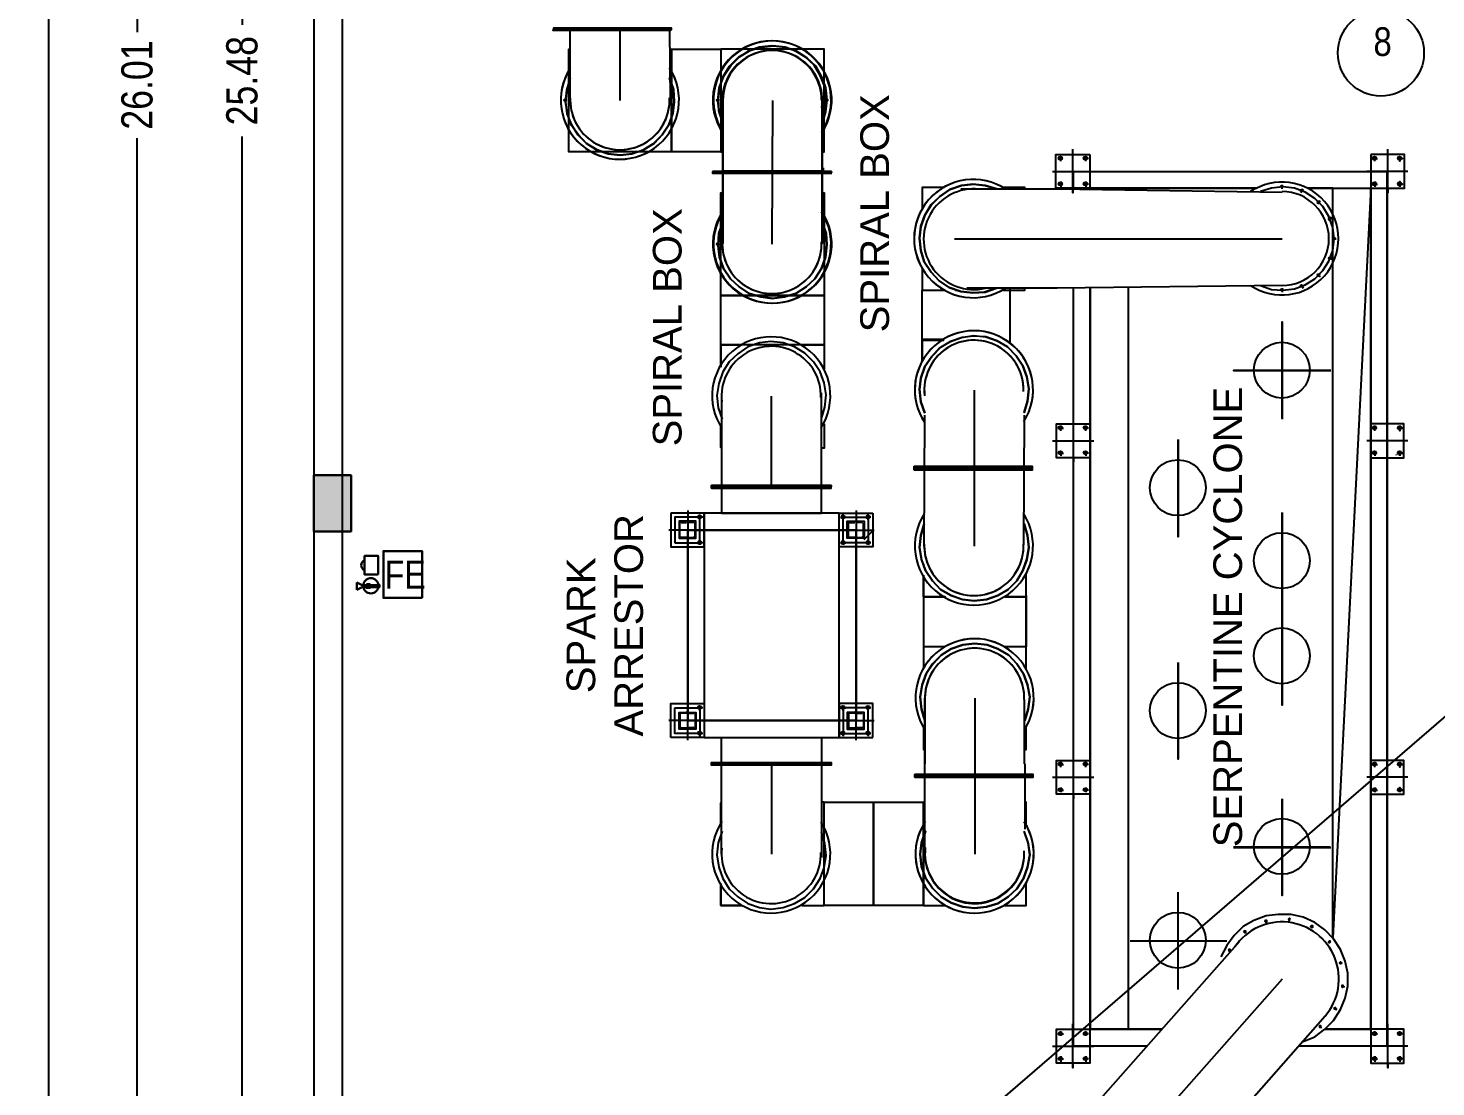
# Model space of a CAD drawing. Header units: metres. Extents: x -488 to 4759, y 38 to 2071.
# Drawn here: x 2931.94 to 2943.24, y 81.37 to 89.87 of the extents above; entities that cross this region are included whole.
import ezdxf
from ezdxf.lldxf.tags import DXFTag

# ---------------------------------------------------------------- set-up
doc = ezdxf.new("R2010")
doc.units = ezdxf.units.M
doc.header["$MEASUREMENT"] = 0
doc.layers.add('0 @ 1', color=7, linetype='Continuous')
doc.styles.add('ARIAL', font='arial.ttf', dxfattribs={"height": 0.8})
doc.styles.add('Arial narrow', font='ARIALN.TTF', dxfattribs={"height": 0.6})
doc.styles.add('CODE', font='swissc.ttf', dxfattribs={"height": 0.25})
doc.styles.add('SH', font='swissc.ttf', dxfattribs={"height": 10})
tags = doc.linetypes.add('00$1$HIDDEN', pattern=[0.375, 0.25, -0.125]).pattern_tags.tags
tags[6:7] = [DXFTag(74, 4), DXFTag(75, 0), DXFTag(340, '0'), DXFTag(46, 1.0), DXFTag(50, 0.0), DXFTag(44, 0.0), DXFTag(45, 0.0)]
tags[4:5] = [DXFTag(74, 4), DXFTag(75, 0), DXFTag(340, '0'), DXFTag(46, 1.0), DXFTag(50, 0.0), DXFTag(44, 0.0), DXFTag(45, 0.0)]
doc.dimstyles.new('OUTER', dxfattribs={"dimscale": 0, "dimtxt": 0.3, "dimasz": 0.18, "dimexe": 0.18, "dimexo": 0.0625, "dimgap": 0.09, "dimtad": 0, "dimzin": 0, "dimdsep": 46, "dimtxsty": 'CODE', "dimcen": 0.09, "dimse1": 1, "dimse2": 1, "dimclrd": 8, "dimclrt": 1, "dimadec": 0, "dimazin": 0, "dimtfac": 1, "dimtofl": 0, "dimtmove": 0, "dimatfit": 3, "dimfxl": 0, "dimtolj": 1, "dimtzin": 0, "dimarcsym": 0})

# ---------------------------------------------------------------- blocks, each defined once
blk = doc.blocks.new('_ArchTick')
at = {"const_width": 0.15}
blk.add_lwpolyline([(-0.5, -0.5), (0.5, 0.5)], dxfattribs=at)
blk = doc.blocks.new('*D389')
at = {"color": 0, "lineweight": -2}
for p, q in [((2933.659, 102.188), (2933.659, 89.895)), ((2933.659, 76.708), (2933.659, 89.001))]:
    blk.add_line(p, q, dxfattribs=at)
at = {"layer": 'Defpoints', "color": 0, "lineweight": -2}
for p in [(2934.798, 102.188), (2933.659, 76.708), (2934.768, 76.708)]:
    blk.add_point(p, dxfattribs=at)
at = {"color": 0, "lineweight": -2, "xscale": 0.2, "yscale": 0.2, "zscale": 0.2}
for p, rotation in [((2933.659, 102.188), 90), ((2933.659, 76.708), 270)]:
    blk.add_blockref('_ArchTick', p, dxfattribs=dict(at, rotation=rotation))
at = {"color": 0, "lineweight": -2, "insert": (2933.659, 89.448), "char_height": 0.25, "attachment_point": 5, "rotation": 90, "style": 'CODE'}
blk.add_mtext('\\A1;25.48', dxfattribs=at)
blk = doc.blocks.new('*D380')
at = {"color": 0, "lineweight": -2}
for p, q in [((2932.817, 102.418), (2932.817, 89.837)), ((2932.817, 76.408), (2932.817, 88.988))]:
    blk.add_line(p, q, dxfattribs=at)
at = {"layer": 'Defpoints', "color": 0, "lineweight": -2}
for p in [(2932.817, 102.418), (2934.234, 102.418), (2934.234, 76.408)]:
    blk.add_point(p, dxfattribs=at)
at = {"color": 0, "lineweight": -2, "xscale": 0.2, "yscale": 0.2, "zscale": 0.2}
for p, rotation in [((2932.817, 102.418), 90), ((2932.817, 76.408), 270)]:
    blk.add_blockref('_ArchTick', p, dxfattribs=dict(at, rotation=rotation))
at = {"color": 0, "lineweight": -2, "insert": (2932.817, 89.413), "char_height": 0.25, "attachment_point": 5, "rotation": 90, "style": 'CODE'}
blk.add_mtext('\\A1;26.01', dxfattribs=at)
blk = doc.blocks.new('*D379')
at = {"color": 0, "lineweight": -2}
for p, q in [((2932.107, 102.418), (2932.107, 71.417)), ((2932.107, 39.518), (2932.107, 70.518))]:
    blk.add_line(p, q, dxfattribs=at)
at = {"layer": 'Defpoints', "color": 0, "lineweight": -2}
for p in [(2932.107, 102.418), (2934.235, 102.418), (2934.235, 39.518)]:
    blk.add_point(p, dxfattribs=at)
at = {"color": 0, "lineweight": -2, "xscale": 0.2, "yscale": 0.2, "zscale": 0.2}
for p, rotation in [((2932.107, 102.418), 90), ((2932.107, 39.518), 270)]:
    blk.add_blockref('_ArchTick', p, dxfattribs=dict(at, rotation=rotation))
at = {"color": 0, "lineweight": -2, "insert": (2932.107, 70.968), "char_height": 0.25, "attachment_point": 5, "rotation": 90, "style": 'CODE'}
blk.add_mtext('\\A1;{\\fSwis721 Cn BT|b1|i0|c0|p34;62.90}', dxfattribs=at)
blk = doc.blocks.new('FDGDFG')
at = {"color": 0, "lineweight": 30}
for p, q in [((15762.51, 2224.136), (15762.465, 2224.158)), ((15762.51, 2224.12), (15762.465, 2224.098)), ((15762.573, 2224.136), (15762.51, 2224.136)), ((15762.573, 2224.12), (15762.51, 2224.12))]:
    blk.add_line(p, q, dxfattribs=at)
at = {"color": 0, "lineweight": 30, "ltscale": 0.1}
blk.add_line((15762.465, 2224.158), (15762.465, 2224.098), dxfattribs=at)
blk.add_lwpolyline([(15762.99, 2224.034), (15762.99, 2224.409), (15762.68, 2224.409), (15762.68, 2224.034)], close=True, dxfattribs=at)
at = {"color": 0, "lineweight": 30}
for points in [[(15762.638, 2224.221), (15762.638, 2224.37), (15762.528, 2224.37), (15762.528, 2224.221)], [(15762.543, 2224.143), (15762.543, 2224.114), (15762.573, 2224.114), (15762.573, 2224.143)], [(15762.573, 2224.136), (15762.573, 2224.12), (15762.649, 2224.12), (15762.649, 2224.136)]]:
    blk.add_lwpolyline(points, close=True, dxfattribs=at)
blk.add_circle((15762.579, 2224.131), 0.0611, dxfattribs=at)
blk.add_arc((15762.547, 2224.296), 0.0446, 114.8747, 245.1253, dxfattribs=at)
at = {"color": 0, "lineweight": 30, "style": 'SH'}
blk.add_text('FE', height=0.2239, dxfattribs=at).set_placement((15762.69, 2224.108))

msp = doc.modelspace()

# ---------------------------------------------------------------- hatches: boundary and pattern name
at = {"lineweight": 30}
h = msp.add_hatch(color=256, dxfattribs=at)
h.dxf.hatch_style = 1
h.paths.add_polyline_path([(2934.23391, 86.28117), (2934.23391, 85.83117), (2934.53391, 85.83117), (2934.53391, 86.28117)])

# ---------------------------------------------------------------- linework, layer by layer
for p, q in [((2934.23391, 102.41778), (2934.23391, 75.22778)), ((2934.46391, 75.22778), (2934.46391, 102.18778)), ((2941.66235, 82.54034), (2940.26932, 80.96618)), ((2942.00473, 82.23735), (2940.56786, 80.61365)), ((2942.34912, 81.94248), (2940.91025, 80.31066))]:
    msp.add_line(p, q)
at = {"linetype": '00$1$HIDDEN', "lineweight": -2, "ltscale": 2}
msp.add_line((2934.46391, 76.70778), (2948.8396, 89.11739), dxfattribs=at)
at = {"lineweight": -2}
for points in [[(2963.9449, 102.41779), (2934.23391, 102.41777), (2934.23391, 76.70777), (2963.9449, 76.70779)], [(3007.88391, 102.41777), (2934.23391, 102.41777), (2934.23391, 39.51778), (3007.88391, 39.51778)]]:
    msp.add_lwpolyline(points, close=True, dxfattribs=at)
for points in [[(2936.15116, 89.85877), (2937.09978, 89.85877), (2937.09978, 89.85335), (2936.15116, 89.85335), (2937.09978, 89.85335)], [(2936.15658, 89.85877), (2937.1052, 89.85877), (2937.1052, 89.86961), (2936.15658, 89.86961), (2936.15658, 89.85877)], [(2936.21621, 89.86419), (2936.21621, 89.86961)], [(2936.2921, 89.2896), (2936.2921, 89.85877), (2937.08893, 89.85877), (2937.09436, 89.2896)], [(2936.68781, 89.86419), (2936.40051, 89.86419)], [(2936.69323, 89.2896), (2936.69323, 89.85335)], [(2937.08893, 89.70157), (2937.1052, 89.70157), (2937.1052, 88.87763), (2936.28126, 88.87763), (2936.28126, 89.70157), (2936.2921, 89.70157)], [(2937.1052, 88.87763), (2937.1052, 89.70157), (2937.5009, 89.70157), (2937.5009, 88.87763), (2937.1052, 88.87763)], [(2938.314, 89.11614), (2938.3411, 89.20829), (2938.34652, 89.30587), (2938.33568, 89.39802), (2938.29774, 89.49017), (2938.24895, 89.57148), (2938.17848, 89.63652), (2938.09175, 89.69073), (2937.9996, 89.71783), (2937.90745, 89.72868), (2937.80988, 89.71783), (2937.71773, 89.68531), (2937.63642, 89.6311), (2937.56595, 89.56064), (2937.51717, 89.47933), (2937.48464, 89.38717), (2937.4738, 89.2896), (2937.48464, 89.19745), (2937.51717, 89.1053)], [(2937.51717, 89.11614), (2937.48464, 89.20829), (2937.47922, 89.30587), (2937.49006, 89.39802), (2937.52801, 89.49017), (2937.58221, 89.57148), (2937.64726, 89.64194), (2937.73399, 89.69073), (2937.82614, 89.71783), (2937.92371, 89.72868), (2938.01586, 89.71783), (2938.10801, 89.68531), (2938.18932, 89.6311), (2938.25979, 89.56606), (2938.30858, 89.47933), (2938.3411, 89.3926), (2938.35194, 89.29502), (2938.3411, 89.19745), (2938.314, 89.1053), (2938.3411, 89.19745), (2938.35194, 89.29502), (2938.3411, 89.38717), (2938.30858, 89.47933), (2938.25979, 89.56064), (2938.18932, 89.6311), (2938.10801, 89.68531), (2938.01586, 89.71783), (2937.91829, 89.72868), (2937.82072, 89.71783), (2937.72857, 89.68531), (2937.64726, 89.63652), (2937.57679, 89.56606), (2937.52259, 89.48475), (2937.49006, 89.39802), (2937.47922, 89.30044), (2937.48464, 89.20287), (2937.51717, 89.11072)], [(2938.314, 88.87763), (2938.33026, 88.87763), (2938.33026, 89.70157), (2937.5009, 89.70157), (2937.5009, 88.87763), (2937.51717, 88.87763)], [(2936.2921, 89.46848), (2936.265, 89.37633), (2936.25416, 89.27876), (2936.265, 89.18119), (2936.30294, 89.09446), (2936.35173, 89.01315), (2936.4222, 88.94268), (2936.50351, 88.8939), (2936.59566, 88.86137), (2936.69323, 88.85053), (2936.78538, 88.86137), (2936.87753, 88.8939), (2936.95884, 88.94268), (2937.02931, 89.01315), (2937.08351, 89.09446), (2937.11604, 89.18119), (2937.12688, 89.27876), (2937.12146, 89.37633), (2937.08893, 89.46848), (2937.12146, 89.37633), (2937.12688, 89.27876), (2937.11604, 89.18661), (2937.08351, 89.09446), (2937.02931, 89.01315), (2936.96426, 88.94268), (2936.88295, 88.8939), (2936.7908, 88.86137), (2936.69323, 88.85053), (2936.59566, 88.86137), (2936.50893, 88.8939), (2936.4222, 88.94268), (2936.35715, 89.01315), (2936.30294, 89.08904), (2936.27042, 89.18119), (2936.25416, 89.27876), (2936.265, 89.37091), (2936.2921, 89.46306)], [(2937.51174, 88.72586), (2938.314, 88.72586), (2938.314, 89.2896), (2938.314, 88.14043), (2938.314, 88.70417), (2937.51717, 88.70417), (2937.51717, 88.14043)], [(2937.51717, 88.13501), (2937.51717, 89.29502)], [(2937.51717, 89.2896), (2937.51717, 88.72586), (2937.51717, 88.74754)], [(2937.91287, 88.13501), (2937.91829, 89.2896)], [(2938.314, 88.91558), (2938.314, 88.71502), (2937.51717, 88.71502), (2937.51717, 88.91558)], [(2940.32443, 88.58492), (2940.32443, 88.54698), (2940.32443, 88.89932)], [(2942.85045, 88.58492), (2942.85045, 88.54698), (2942.85045, 88.89932)], [(2940.45995, 88.85595), (2940.45995, 88.58492), (2940.18892, 88.58492), (2940.18892, 88.85595), (2940.45995, 88.85595)], [(2940.20518, 88.82343), (2940.24313, 88.82343)], [(2940.22686, 88.80175), (2940.22686, 88.83969)], [(2940.44911, 88.82343), (2940.40574, 88.82343)], [(2940.42743, 88.80175), (2940.42743, 88.83969)], [(2942.71494, 88.85595), (2942.71494, 88.58492), (2942.98597, 88.58492), (2942.98597, 88.85595), (2942.71494, 88.85595)], [(2942.72578, 88.82343), (2942.76914, 88.82343)], [(2942.74746, 88.80175), (2942.74746, 88.83969)], [(2938.38447, 88.72044), (2937.43586, 88.72044)], [(2937.43586, 88.71502), (2938.38989, 88.71502), (2937.43586, 88.71502), (2937.43586, 88.72044), (2938.38989, 88.72044)], [(2938.38989, 88.70417), (2937.43586, 88.70417), (2937.43586, 88.71502), (2938.38989, 88.71502)], [(2937.44128, 88.70959), (2937.44128, 88.71502)], [(2937.51717, 88.72586), (2938.32484, 88.72586), (2938.32484, 88.74754)], [(2937.51717, 88.72044), (2938.31942, 88.72044)], [(2940.16182, 88.72044), (2940.49247, 88.72044)], [(2940.32986, 88.5795), (2940.32986, 88.72044), (2942.84503, 88.72044), (2942.84503, 81.70071), (2942.13594, 81.70071)], [(2943.01307, 88.72044), (2942.68241, 88.72044)], [(2942.84503, 81.70071), (2942.84503, 88.72044)], [(2938.314, 88.54698), (2938.33026, 88.54698), (2938.33026, 87.72304), (2937.5009, 87.72304), (2937.5009, 88.54698), (2937.51717, 88.54698)], [(2939.7071, 87.78267), (2939.61495, 87.75014), (2939.5228, 87.74472), (2939.42523, 87.75556), (2939.33308, 87.78809), (2939.25177, 87.84229), (2939.18672, 87.91276), (2939.13252, 87.99407), (2939.10541, 88.08622), (2939.09457, 88.18379), (2939.10541, 88.28136), (2939.13794, 88.36809), (2939.18672, 88.45482), (2939.25719, 88.51987), (2939.3385, 88.57408), (2939.43065, 88.6066), (2939.52822, 88.61744), (2939.62037, 88.6066), (2939.71252, 88.5795), (2939.62037, 88.6066), (2939.5228, 88.61744), (2939.43065, 88.6066), (2939.3385, 88.57408), (2939.25719, 88.51987), (2939.18672, 88.4494), (2939.13794, 88.36809), (2939.10541, 88.27594), (2939.09457, 88.18379), (2939.10541, 88.08622), (2939.13252, 87.99407), (2939.18672, 87.91276), (2939.25177, 87.84229), (2939.33308, 87.78809), (2939.42523, 87.75556), (2939.5228, 87.74472), (2939.62037, 87.75014), (2939.71252, 87.78267)], [(2939.29514, 88.59034), (2939.11625, 88.59034), (2939.11625, 88.41146)], [(2939.42461, 88.5795), (2940.19976, 88.5795), (2942.00483, 88.5524)], [(2939.94019, 88.5795), (2939.94019, 88.59034), (2939.76673, 88.59034)], [(2940.20518, 88.61744), (2940.24313, 88.61744)], [(2940.22686, 88.63913), (2940.22686, 88.59576)], [(2940.44911, 88.61744), (2940.40574, 88.61744)], [(2940.42743, 88.63913), (2940.42743, 88.59576)], [(2940.46537, 88.57408), (2940.46537, 88.58492), (2941.79885, 88.58492), (2940.45995, 88.58492), (2940.45995, 88.57408)], [(2941.79885, 88.58492), (2940.76893, 88.58492), (2940.76893, 88.57408)], [(2941.83137, 87.80435), (2941.9181, 87.77182), (2942.01025, 87.7664), (2942.1024, 87.77724), (2942.18913, 87.80977), (2942.26502, 87.85855), (2942.33007, 87.9236), (2942.37886, 87.99949), (2942.41138, 88.08622), (2942.42222, 88.17837), (2942.41138, 88.27052), (2942.37886, 88.35725), (2942.33007, 88.43856), (2942.26502, 88.50361), (2942.18913, 88.5524), (2942.1024, 88.58492), (2942.01025, 88.59576), (2941.9181, 88.58492), (2941.83137, 88.55782)], [(2942.00483, 88.5795), (2942.00483, 88.61202)], [(2942.15661, 88.54698), (2942.17287, 88.5795)], [(2942.72578, 88.61744), (2942.76914, 88.61744)], [(2942.74746, 88.63913), (2942.74746, 88.59576)], [(2942.28671, 88.46025), (2942.30839, 88.48735)], [(2942.37344, 88.33015), (2942.40596, 88.34641)], [(2939.37582, 88.17837), (2942.00483, 88.17837)], [(2942.40596, 88.17837), (2942.43848, 88.17837)], [(2942.37344, 88.02659), (2942.40596, 88.01575)], [(2939.11625, 87.94528), (2939.11625, 87.7664), (2939.29514, 87.7664)], [(2942.28671, 87.8965), (2942.30839, 87.87482)], [(2939.11625, 87.36528), (2939.11625, 87.7664)], [(2939.38187, 87.7664), (2939.38729, 87.7664)], [(2942.00483, 87.80435), (2940.19976, 87.78267), (2939.47339, 87.78267)], [(2939.76673, 87.7664), (2939.94019, 87.7664), (2939.94019, 87.78267)], [(2939.82094, 87.33817), (2939.82094, 87.78267)], [(2940.91932, 81.70071), (2940.32986, 81.70071), (2940.32986, 87.78267)], [(2940.45995, 87.78267), (2940.45995, 81.83622), (2941.03925, 81.83622), (2940.46537, 81.83622), (2940.46537, 87.78267)], [(2940.76893, 87.78809), (2940.76893, 81.83622), (2940.78519, 81.83622)], [(2942.00483, 87.78267), (2942.00483, 87.75014)], [(2942.15661, 87.80977), (2942.17287, 87.78267)], [(2938.33026, 87.32733), (2937.5009, 87.32733), (2937.5009, 87.72304), (2938.33026, 87.72304), (2938.33026, 87.32733)], [(2942.00483, 86.73648), (2942.00483, 87.51163), (2942.00483, 86.73106)], [(2938.30858, 86.73648), (2938.33568, 86.82863), (2938.34652, 86.9262), (2938.33026, 87.02378), (2938.29774, 87.11051), (2938.24353, 87.19182), (2938.17306, 87.26228), (2938.09175, 87.31107), (2937.9996, 87.34359), (2937.90203, 87.35443), (2937.80988, 87.34359), (2937.71773, 87.31107), (2937.63642, 87.25686), (2937.56595, 87.19182), (2937.51717, 87.11051), (2937.48464, 87.01836), (2937.46838, 86.92078), (2937.47922, 86.82321), (2937.51174, 86.73106)], [(2937.5009, 87.14845), (2937.5009, 87.32733), (2937.66894, 87.32733), (2937.5009, 87.32733), (2937.5009, 87.14845)], [(2938.15138, 87.32733), (2938.33026, 87.32733), (2938.33026, 87.13219)], [(2939.29514, 87.3707), (2939.11625, 87.3707), (2939.11625, 87.19182), (2939.11625, 87.36528), (2939.28971, 87.36528)], [(2937.50632, 86.91536), (2937.50632, 86.189), (2938.30858, 86.189), (2938.30858, 86.94247)], [(2937.90745, 86.189), (2937.90745, 86.91536)], [(2939.53364, 86.96415), (2939.53364, 85.71198)], [(2939.13252, 85.71198), (2939.13794, 86.76359)], [(2939.93477, 86.76359), (2939.92935, 85.72282)], [(2938.33026, 86.69312), (2938.33026, 86.49797), (2938.30858, 86.49797)], [(2940.45995, 86.69312), (2940.45995, 86.42208), (2940.19434, 86.42208), (2940.19434, 86.69312), (2940.45995, 86.69312)], [(2940.20518, 86.66059), (2940.24855, 86.66059)], [(2940.22686, 86.63891), (2940.22686, 86.68228)], [(2940.32986, 86.42208), (2940.32986, 86.38956), (2940.32986, 86.73648)], [(2940.44911, 86.66059), (2940.41116, 86.66059)], [(2940.42743, 86.63891), (2940.42743, 86.68228)], [(2942.71494, 86.69312), (2942.71494, 86.42208), (2942.98055, 86.42208), (2942.98055, 86.69312), (2942.71494, 86.69312)], [(2942.72578, 86.66059), (2942.76372, 86.66059)], [(2942.74746, 86.63891), (2942.74746, 86.68228)], [(2942.84503, 86.42208), (2942.84503, 86.38956), (2942.84503, 86.73648)], [(2940.16182, 86.5576), (2940.49247, 86.5576)], [(2943.01307, 86.5576), (2942.68241, 86.5576)], [(2940.20518, 86.46003), (2940.24855, 86.46003)], [(2940.22686, 86.47629), (2940.22686, 86.43835)], [(2940.44911, 86.46003), (2940.41116, 86.46003)], [(2940.42743, 86.47629), (2940.42743, 86.43835)], [(2942.72578, 86.46003), (2942.76372, 86.46003)], [(2942.74746, 86.47629), (2942.74746, 86.43835)], [(2942.92092, 86.44377), (2942.92092, 86.44919)], [(2939.05121, 86.32451), (2939.99982, 86.32451), (2939.99982, 86.35162), (2939.05121, 86.35162), (2939.05121, 86.32451), (2939.05121, 86.33535), (2939.99982, 86.33535), (2939.05121, 86.33535), (2939.05121, 86.35162), (2939.05121, 86.32451), (2939.99982, 86.32451), (2939.99982, 86.35162), (2939.05121, 86.35162)], [(2937.42501, 86.17816), (2938.37363, 86.17816), (2938.37363, 86.19984), (2937.42501, 86.19984), (2937.42501, 86.17816), (2937.42501, 86.189), (2938.37363, 86.189), (2937.42501, 86.189), (2937.42501, 86.19984), (2937.42501, 86.17816), (2938.37363, 86.17816), (2938.37363, 86.19984), (2937.42501, 86.19984)], [(2938.38447, 86.19984), (2937.43043, 86.19984), (2937.43043, 86.17816), (2938.38447, 86.17816), (2938.38447, 86.19984), (2938.38447, 86.189), (2937.43043, 86.189)], [(2938.30858, 86.189), (2937.50632, 86.189)], [(2938.30858, 85.98843), (2938.30858, 86.189), (2937.50632, 86.189), (2937.50632, 85.98843)], [(2937.50632, 86.17816), (2937.50632, 85.97759), (2938.30858, 85.97759), (2938.30858, 86.17816)], [(2937.09978, 85.97759), (2937.09978, 85.70656), (2937.36539, 85.70656), (2937.36539, 85.97759), (2937.09978, 85.97759)], [(2937.23529, 85.99927), (2937.23529, 85.67404)], [(2937.33286, 85.92339), (2937.33286, 85.96675)], [(2938.44952, 84.17794), (2938.44952, 85.97759), (2937.36539, 85.97759), (2937.36539, 84.17794), (2938.44952, 84.17794)], [(2938.72055, 85.97759), (2938.72055, 85.70656), (2938.44952, 85.70656), (2938.44952, 85.97759), (2938.72055, 85.97759)], [(2938.48204, 85.92339), (2938.48204, 85.96675)], [(2938.58503, 85.99927), (2938.58503, 85.67404)], [(2938.6826, 85.92339), (2938.6826, 85.96675)], [(2937.38707, 85.84208), (2937.08351, 85.84208)], [(2937.1323, 85.73908), (2937.33286, 85.73908), (2937.33286, 85.94507), (2937.1323, 85.94507), (2937.1323, 85.73908)], [(2937.17838, 85.90712), (2937.17024, 85.89899)], [(2937.17024, 85.78787), (2937.17024, 85.89628)], [(2937.18109, 85.9017), (2937.22445, 85.9017)], [(2937.22281, 85.9072), (2937.2298, 85.91418)], [(2937.22995, 85.91418), (2937.23693, 85.9072)], [(2937.23529, 85.84208), (2937.23529, 84.31346), (2938.58503, 84.31346), (2938.58503, 85.84208), (2937.23529, 85.84208), (2938.58503, 85.84208), (2938.58503, 84.31346), (2937.23529, 84.31346), (2937.23529, 85.84208)], [(2937.28408, 85.9017), (2937.24071, 85.9017)], [(2937.2895, 85.89899), (2937.28137, 85.90712)], [(2937.29492, 85.78787), (2937.29492, 85.89628)], [(2937.35455, 85.94507), (2937.3166, 85.94507)], [(2938.42783, 85.84208), (2938.73139, 85.84208)], [(2938.46036, 85.94507), (2938.50372, 85.94507)], [(2938.6826, 85.73908), (2938.48204, 85.73908), (2938.48204, 85.94507), (2938.6826, 85.94507), (2938.6826, 85.73908)], [(2938.52811, 85.90712), (2938.51998, 85.89899)], [(2938.5254, 85.78787), (2938.5254, 85.89628)], [(2938.53082, 85.9017), (2938.57419, 85.9017)], [(2938.57255, 85.9072), (2938.57954, 85.91418)], [(2938.57968, 85.91418), (2938.58667, 85.9072)], [(2938.63382, 85.9017), (2938.59045, 85.9017)], [(2938.63924, 85.89899), (2938.63111, 85.90712)], [(2938.64466, 85.78787), (2938.64466, 85.89628)], [(2938.65008, 85.76619), (2938.72597, 85.84208)], [(2938.70429, 85.94507), (2938.66634, 85.94507)], [(2937.17024, 85.79058), (2937.17838, 85.78245)], [(2937.22445, 85.78245), (2937.18109, 85.78245)], [(2937.2298, 85.7754), (2937.22281, 85.78238)], [(2937.23693, 85.78238), (2937.22995, 85.77539)], [(2937.24071, 85.78245), (2937.28408, 85.78245)], [(2937.28137, 85.78245), (2937.2895, 85.79058)], [(2937.35455, 85.73908), (2937.3166, 85.73908)], [(2937.33286, 85.76077), (2937.33286, 85.72282)], [(2938.46036, 85.73908), (2938.50372, 85.73908)], [(2938.48204, 85.76077), (2938.48204, 85.72282)], [(2938.51998, 85.79058), (2938.52811, 85.78245)], [(2938.57419, 85.78245), (2938.53082, 85.78245)], [(2938.57954, 85.7754), (2938.57255, 85.78238)], [(2938.58667, 85.78238), (2938.57968, 85.77539)], [(2938.59045, 85.78245), (2938.63382, 85.78245)], [(2938.63111, 85.78245), (2938.63924, 85.79058)], [(2938.70429, 85.73908), (2938.66634, 85.73908)], [(2938.6826, 85.76077), (2938.6826, 85.72282)], [(2939.95103, 85.30543), (2939.95103, 84.90431), (2939.95103, 85.48431)], [(2939.1271, 85.30543), (2939.1271, 84.90431)], [(2939.30056, 84.90431), (2939.1271, 84.90431), (2939.1271, 84.73085)], [(2939.95103, 84.72542), (2939.95103, 84.90431), (2939.77215, 84.90431)], [(2937.23529, 84.15626), (2937.23529, 84.4815)], [(2938.58503, 84.15626), (2938.58503, 84.4815)], [(2939.13794, 84.4815), (2939.13794, 83.96653), (2939.13794, 84.49234)], [(2939.53906, 84.49234), (2939.53906, 83.24017)], [(2939.93477, 84.4815), (2939.93477, 83.96653)], [(2937.09978, 84.17794), (2937.09978, 84.44897), (2937.36539, 84.44897), (2937.36539, 84.17794), (2937.09978, 84.17794)], [(2937.1323, 84.41645), (2937.33286, 84.41645), (2937.33286, 84.21046), (2937.1323, 84.21046), (2937.1323, 84.41645)], [(2937.17838, 84.3785), (2937.17024, 84.37037)], [(2937.17024, 84.36766), (2937.17024, 84.25925)], [(2937.22445, 84.37308), (2937.18109, 84.37308)], [(2937.22281, 84.37858), (2937.2298, 84.38556)], [(2937.22995, 84.38556), (2937.23693, 84.37858)], [(2937.24071, 84.37308), (2937.28408, 84.37308)], [(2937.2895, 84.37037), (2937.28137, 84.3785)], [(2937.29492, 84.36766), (2937.29492, 84.25925)], [(2937.35455, 84.41645), (2937.3166, 84.41645)], [(2937.33286, 84.39477), (2937.33286, 84.43271)], [(2938.72055, 84.17794), (2938.72055, 84.44897), (2938.44952, 84.44897), (2938.44952, 84.17794), (2938.72055, 84.17794)], [(2938.46036, 84.41645), (2938.50372, 84.41645)], [(2938.48204, 84.39477), (2938.48204, 84.43271)], [(2938.6826, 84.41645), (2938.48204, 84.41645), (2938.48204, 84.21046), (2938.6826, 84.21046), (2938.6826, 84.41645)], [(2938.52811, 84.3785), (2938.51998, 84.37037)], [(2938.5254, 84.36766), (2938.5254, 84.25925)], [(2938.57419, 84.37308), (2938.53082, 84.37308)], [(2938.57255, 84.37858), (2938.57954, 84.38556)], [(2938.57968, 84.38556), (2938.58667, 84.37858)], [(2938.59045, 84.37308), (2938.63382, 84.37308)], [(2938.63924, 84.37037), (2938.63111, 84.3785)], [(2938.64466, 84.36766), (2938.64466, 84.25925)], [(2938.70429, 84.41645), (2938.66634, 84.41645)], [(2938.6826, 84.39477), (2938.6826, 84.43271)], [(2937.38707, 84.31346), (2937.08351, 84.31346)], [(2937.17024, 84.26196), (2937.17838, 84.25383)], [(2937.28137, 84.25383), (2937.2895, 84.26196)], [(2938.42783, 84.31346), (2938.73139, 84.31346)], [(2938.51998, 84.26196), (2938.52811, 84.25383)], [(2938.63111, 84.25383), (2938.63924, 84.26196)], [(2938.64466, 84.26467), (2938.64466, 84.26467)], [(2938.70971, 84.28093), (2938.70971, 84.28093)], [(2939.1271, 84.25925), (2939.1271, 84.08037), (2939.13794, 84.08037)], [(2939.93477, 84.08037), (2939.95103, 84.08037), (2939.95103, 84.25925)], [(2937.18109, 84.25383), (2937.22445, 84.25383)], [(2937.2298, 84.24678), (2937.22281, 84.25375)], [(2937.23693, 84.25375), (2937.22995, 84.24677)], [(2937.28408, 84.25383), (2937.24071, 84.25383)], [(2937.35455, 84.21046), (2937.3166, 84.21046)], [(2937.33286, 84.23215), (2937.33286, 84.18878)], [(2937.50632, 83.97738), (2937.50632, 84.17794)], [(2938.30858, 84.1671), (2938.30858, 83.96653), (2937.50632, 83.96653), (2937.50632, 84.1671)], [(2938.30858, 84.17794), (2938.30858, 83.97738)], [(2938.46036, 84.21046), (2938.50372, 84.21046)], [(2938.48204, 84.23215), (2938.48204, 84.18878)], [(2938.53082, 84.25383), (2938.57419, 84.25383)], [(2938.57954, 84.24678), (2938.57255, 84.25375)], [(2938.58667, 84.25375), (2938.57968, 84.24677)], [(2938.63382, 84.25383), (2938.59045, 84.25383)], [(2938.70429, 84.21046), (2938.66634, 84.21046)], [(2938.6826, 84.23215), (2938.6826, 84.18878)], [(2940.32986, 83.72261), (2940.32986, 83.68466), (2940.32986, 84.037)], [(2942.84503, 83.72261), (2942.84503, 83.68466), (2942.84503, 84.037)], [(2937.42501, 83.97738), (2938.37363, 83.97738), (2938.37363, 83.95569), (2937.42501, 83.95569), (2937.42501, 83.97738), (2937.42501, 83.96653), (2938.37363, 83.96653), (2937.42501, 83.96653), (2937.42501, 83.95569), (2937.42501, 83.97738), (2938.37363, 83.97738), (2938.37363, 83.95569), (2937.42501, 83.95569)], [(2938.38447, 83.95569), (2937.43043, 83.95569), (2937.43043, 83.97738), (2938.38447, 83.97738), (2938.38447, 83.95569), (2938.38447, 83.96653), (2937.43043, 83.96653)], [(2938.30858, 83.96653), (2937.50632, 83.96653)], [(2937.50632, 83.24017), (2937.50632, 83.96653), (2938.30858, 83.96653), (2938.30858, 83.21307)], [(2937.90745, 83.96653), (2937.90745, 83.24017)], [(2939.13794, 83.24559), (2939.13794, 83.96653)], [(2939.94019, 83.96653), (2939.94019, 83.44073)], [(2940.45995, 83.99364), (2940.45995, 83.72261), (2940.19434, 83.72261), (2940.19434, 83.99364), (2940.45995, 83.99364)], [(2940.20518, 83.96111), (2940.24855, 83.96111)], [(2940.22686, 83.93943), (2940.22686, 83.9828)], [(2940.44911, 83.96111), (2940.40574, 83.96111)], [(2940.42743, 83.93943), (2940.42743, 83.9828)], [(2942.71494, 83.99364), (2942.71494, 83.72261), (2942.98055, 83.72261), (2942.98055, 83.99364), (2942.71494, 83.99364)], [(2942.72578, 83.96111), (2942.76914, 83.96111)], [(2942.74746, 83.93943), (2942.74746, 83.9828)], [(2939.05663, 83.85812), (2940.00524, 83.85812), (2940.00524, 83.8798), (2939.05663, 83.8798), (2939.05663, 83.85812), (2939.05663, 83.86896), (2940.00524, 83.86896), (2939.05663, 83.86896), (2939.05663, 83.8798), (2939.05663, 83.85812), (2940.00524, 83.85812), (2940.00524, 83.8798), (2939.05663, 83.8798)], [(2940.16182, 83.85812), (2940.49247, 83.85812)], [(2943.01307, 83.85812), (2942.68241, 83.85812)], [(2940.20518, 83.75513), (2940.24855, 83.75513)], [(2940.22686, 83.77681), (2940.22686, 83.73887)], [(2940.44911, 83.75513), (2940.40574, 83.75513)], [(2940.42743, 83.77681), (2940.42743, 83.73887)], [(2942.72578, 83.75513), (2942.76914, 83.75513)], [(2942.74746, 83.77681), (2942.74746, 83.73887)], [(2938.33026, 83.46242), (2938.33026, 83.65756), (2938.30858, 83.65756)], [(2938.72597, 83.65756), (2938.72597, 82.8282), (2938.33026, 82.8282), (2938.33026, 83.65756), (2938.72597, 83.65756)], [(2939.1271, 82.8282), (2939.1271, 83.65756), (2939.1271, 82.8282), (2938.72597, 82.8282), (2938.72597, 83.65756), (2939.1271, 83.65756)], [(2939.13794, 83.65756), (2939.1271, 83.65756), (2939.1271, 83.47868)], [(2939.95103, 83.47868), (2939.95103, 83.65756), (2939.94019, 83.65756)], [(2937.51174, 83.42447), (2937.47922, 83.33232), (2937.46838, 83.23475), (2937.48464, 83.13718), (2937.51717, 83.04503), (2937.56595, 82.96372), (2937.63642, 82.89867), (2937.71773, 82.84446), (2937.80988, 82.81194), (2937.90203, 82.8011), (2937.9996, 82.81194), (2938.09175, 82.84446), (2938.17306, 82.89325), (2938.24353, 82.96372), (2938.29774, 83.04503), (2938.33026, 83.13176), (2938.34652, 83.22933), (2938.33568, 83.3269), (2938.30858, 83.41905)], [(2939.93477, 83.41905), (2939.96729, 83.3269), (2939.97814, 83.23475), (2939.96187, 83.13718), (2939.92935, 83.04503), (2939.87514, 82.96372), (2939.80468, 82.89867), (2939.72337, 82.84446), (2939.63121, 82.81736), (2939.53364, 82.80652), (2939.44149, 82.81736), (2939.34934, 82.84988), (2939.26803, 82.89867), (2939.19756, 82.96914), (2939.14336, 83.05045), (2939.11083, 83.1426), (2939.09999, 83.24017), (2939.11083, 83.33232), (2939.14336, 83.42447), (2939.11083, 83.33232), (2939.09999, 83.24017), (2939.11083, 83.1426), (2939.14336, 83.05045), (2939.19756, 82.96914), (2939.26803, 82.89867), (2939.34934, 82.84988), (2939.44149, 82.81736), (2939.53906, 82.80652), (2939.63121, 82.81736), (2939.72337, 82.84446), (2939.80468, 82.89867), (2939.87514, 82.96372), (2939.92935, 83.04503), (2939.96187, 83.13718), (2939.97814, 83.23475), (2939.96729, 83.33232), (2939.93477, 83.42447)], [(2941.61455, 83.2998), (2942.3897, 83.2998)], [(2941.61455, 83.29438), (2942.39512, 83.29438)], [(2938.15138, 82.8282), (2938.33026, 82.8282), (2938.33026, 83.02334)], [(2937.5009, 83.00708), (2937.5009, 82.8282), (2937.66894, 82.8282), (2937.5009, 82.8282), (2937.5009, 83.00708)], [(2939.1271, 83.00708), (2939.1271, 82.8282), (2939.30056, 82.8282)], [(2939.77215, 82.8282), (2939.95103, 82.8282), (2939.95103, 83.00708)], [(2941.17005, 82.15604), (2941.17005, 82.93661)], [(2942.17277, 81.73865), (2942.26492, 81.7766), (2942.34623, 81.83622), (2942.4167, 81.90669), (2942.47091, 81.99342), (2942.50885, 82.08557), (2942.53053, 82.18314), (2942.53053, 82.28614), (2942.50885, 82.38371), (2942.47091, 82.47586), (2942.4167, 82.56259), (2942.34623, 82.63306), (2942.26492, 82.69268), (2942.17277, 82.73605), (2942.0752, 82.75773), (2941.97221, 82.75773), (2941.87464, 82.74689), (2941.77707, 82.70895), (2941.69033, 82.66016), (2941.61987, 82.58969), (2941.56024, 82.50838), (2941.51145, 82.41623)], [(2941.88006, 82.70353), (2941.88006, 82.70895), (2941.87464, 82.70895), (2941.86922, 82.70895), (2941.8638, 82.70353), (2941.86922, 82.69811), (2941.87464, 82.69811), (2941.88006, 82.69811), (2941.88006, 82.70353)], [(2941.87464, 82.68726), (2941.86922, 82.71437)], [(2942.06978, 82.71979), (2942.06436, 82.72521), (2942.05894, 82.72521), (2942.05352, 82.71979), (2942.05894, 82.71437), (2942.05894, 82.70895), (2942.06436, 82.71437), (2942.06978, 82.71979)], [(2942.05894, 82.70353), (2942.06436, 82.73063)], [(2941.71202, 82.60595), (2941.69576, 82.62764)], [(2941.71202, 82.6168), (2941.71202, 82.62222), (2941.7066, 82.62222), (2941.70118, 82.62222), (2941.69576, 82.6168), (2941.70118, 82.61137), (2941.7066, 82.61137), (2941.71202, 82.61137), (2941.71202, 82.6168)], [(2941.71212, 82.60595), (2941.69586, 82.62764)], [(2941.71212, 82.6168), (2941.71212, 82.62222), (2941.7067, 82.62222), (2941.70128, 82.62222), (2941.69586, 82.6168), (2941.70128, 82.61137), (2941.7067, 82.61137), (2941.71212, 82.61137), (2941.71212, 82.6168)], [(2942.24866, 82.66016), (2942.24866, 82.66558), (2942.24324, 82.66558), (2942.23782, 82.66558), (2942.2324, 82.66016), (2942.23782, 82.65474), (2942.24324, 82.65474), (2942.24866, 82.65474), (2942.24866, 82.66016)], [(2942.23782, 82.64932), (2942.24866, 82.671)], [(2940.78519, 82.54633), (2941.56034, 82.54633)], [(2941.59276, 82.46502), (2941.57108, 82.47586)], [(2941.59286, 82.46502), (2941.57118, 82.47586)], [(2941.58734, 82.47044), (2941.58734, 82.47586), (2941.58192, 82.47586), (2941.5765, 82.47586), (2941.5765, 82.47044), (2941.5765, 82.46502), (2941.58192, 82.46502), (2941.58734, 82.46502), (2941.58734, 82.47044)], [(2941.58744, 82.47044), (2941.58744, 82.47586), (2941.58202, 82.47586), (2941.5766, 82.47586), (2941.5766, 82.47044), (2941.5766, 82.46502), (2941.58202, 82.46502), (2941.58744, 82.46502), (2941.58744, 82.47044)], [(2942.37334, 82.53007), (2942.39502, 82.54633)], [(2942.39502, 82.54091), (2942.3896, 82.54091), (2942.38418, 82.54633), (2942.37876, 82.54091), (2942.37876, 82.53549), (2942.38418, 82.53007), (2942.3896, 82.53549), (2942.39502, 82.54091)], [(2942.46007, 82.36745), (2942.48717, 82.37287)], [(2942.48175, 82.36745), (2942.47633, 82.37287), (2942.47091, 82.37829), (2942.46549, 82.37287), (2942.46549, 82.36745), (2942.47091, 82.36203), (2942.47633, 82.36745), (2942.48175, 82.36745)], [(2942.47633, 82.18314), (2942.50343, 82.17772)], [(2942.49259, 82.18314), (2942.49259, 82.18856), (2942.48717, 82.18856), (2942.48175, 82.18856), (2942.48175, 82.18314), (2942.48175, 82.17772), (2942.48717, 82.1723), (2942.49259, 82.17772), (2942.49259, 82.18314)], [(2942.4167, 82.00968), (2942.4438, 81.99342)], [(2942.43838, 81.99884), (2942.43296, 82.00426), (2942.43296, 82.00968), (2942.42754, 82.00426), (2942.42212, 81.99884), (2942.42754, 81.99884), (2942.43296, 81.99342), (2942.43296, 81.99884), (2942.43838, 81.99884)], [(2940.45995, 81.83622), (2940.45995, 81.56519), (2940.19434, 81.56519), (2940.19434, 81.83622), (2940.45995, 81.83622)], [(2940.20518, 81.79828), (2940.24855, 81.79828)], [(2940.22686, 81.78202), (2940.22686, 81.81996)], [(2940.32443, 81.56519), (2940.32443, 81.52725), (2940.32443, 81.87959)], [(2940.44911, 81.79828), (2940.40574, 81.79828)], [(2940.42743, 81.78202), (2940.42743, 81.81996)], [(2942.29745, 81.86875), (2942.31913, 81.84706)], [(2942.31371, 81.85791), (2942.31371, 81.86333), (2942.30829, 81.86333), (2942.30287, 81.86333), (2942.30287, 81.85791), (2942.30287, 81.85249), (2942.30829, 81.85249), (2942.31371, 81.85249), (2942.31371, 81.85791)], [(2942.71494, 81.83622), (2942.71494, 81.56519), (2942.98055, 81.56519), (2942.98055, 81.83622), (2942.71494, 81.83622)], [(2942.72578, 81.79828), (2942.76914, 81.79828)], [(2942.74746, 81.78202), (2942.74746, 81.81996)], [(2942.85045, 81.56519), (2942.85045, 81.52725), (2942.85045, 81.87959)], [(2942.96971, 81.79828), (2942.92634, 81.79828)], [(2942.94802, 81.78202), (2942.94802, 81.81996)], [(2940.16182, 81.70071), (2940.49247, 81.70071)], [(2943.01307, 81.70071), (2942.68241, 81.70071)], [(2940.20518, 81.59772), (2940.24855, 81.59772)], [(2940.22686, 81.6194), (2940.22686, 81.57603)], [(2940.44911, 81.59772), (2940.40574, 81.59772)], [(2940.42743, 81.6194), (2940.42743, 81.57603)], [(2942.72578, 81.59772), (2942.76914, 81.59772)], [(2942.74746, 81.6194), (2942.74746, 81.57603)], [(2942.96971, 81.59772), (2942.92634, 81.59772)], [(2942.94802, 81.6194), (2942.94802, 81.57603)]]:
    msp.add_lwpolyline(points)
for points in [[(2942.93176, 88.82343), (2942.96971, 88.82343)], [(2942.94802, 88.83969), (2942.94802, 88.80175)], [(2942.41138, 82.57343), (2942.41138, 88.58492), (2942.21082, 88.58492), (2942.71494, 88.58492), (2942.71494, 81.83622), (2942.34623, 81.83622), (2942.71494, 81.83622), (2942.71494, 88.58492)], [(2942.93176, 88.61744), (2942.96971, 88.61744)], [(2942.94802, 88.59576), (2942.94802, 88.63913)], [(2938.314, 88.31389), (2938.34652, 88.22174), (2938.35194, 88.12959), (2938.3411, 88.03201), (2938.30858, 87.93986), (2938.25437, 87.85855), (2938.1839, 87.79351), (2938.10259, 87.7393), (2938.01044, 87.7122), (2937.91829, 87.70136), (2937.82072, 87.7122), (2937.72857, 87.7393), (2937.64726, 87.79351), (2937.57679, 87.85855), (2937.52259, 87.93986), (2937.49006, 88.03201), (2937.47922, 88.12417), (2937.48464, 88.22174), (2937.51717, 88.31389), (2937.48464, 88.22174), (2937.47922, 88.12959), (2937.49006, 88.03201), (2937.52259, 87.93986), (2937.57679, 87.85855), (2937.64726, 87.79351), (2937.72857, 87.7393), (2937.82072, 87.7122), (2937.91287, 87.70136), (2938.01044, 87.7122), (2938.10259, 87.7393), (2938.1839, 87.79351), (2938.25437, 87.85855), (2938.30858, 87.93986), (2938.3411, 88.03201), (2938.35194, 88.12959), (2938.34652, 88.22174)], [(2939.13794, 86.77985), (2939.10541, 86.872), (2939.09457, 86.96957), (2939.10541, 87.06172), (2939.13794, 87.15387), (2939.19214, 87.23518), (2939.25719, 87.30565), (2939.34392, 87.35443), (2939.43065, 87.38696), (2939.52822, 87.40322), (2939.62579, 87.39238), (2939.71795, 87.35986), (2939.79925, 87.31107), (2939.86972, 87.2406), (2939.92393, 87.15929), (2939.95645, 87.07256), (2939.97272, 86.97499), (2939.96187, 86.87742), (2939.93477, 86.78527), (2939.96187, 86.87742), (2939.97272, 86.97499), (2939.95645, 87.07256), (2939.92393, 87.15929), (2939.86972, 87.2406), (2939.79925, 87.31107), (2939.71795, 87.35986), (2939.62579, 87.39238), (2939.52822, 87.3978), (2939.43607, 87.38696), (2939.34392, 87.35443), (2939.26261, 87.30565), (2939.19214, 87.23518), (2939.13794, 87.15387), (2939.10541, 87.06172), (2939.09457, 86.96957), (2939.10541, 86.872)], [(2942.39512, 87.12135), (2941.61455, 87.12135)], [(2937.5009, 86.67685), (2937.5009, 86.50339), (2937.50632, 86.50339), (2937.5009, 86.50339)], [(2942.92634, 86.66059), (2942.96971, 86.66059)], [(2942.94802, 86.68228), (2942.94802, 86.63891)], [(2941.17005, 86.56844), (2941.17005, 85.78787)], [(2942.92634, 86.46003), (2942.96971, 86.46003)], [(2942.94802, 86.43835), (2942.94802, 86.47629)], [(2939.92393, 86.33535), (2939.1271, 86.33535)], [(2942.00483, 85.98301), (2942.00483, 85.20244)], [(2937.23529, 85.91254), (2937.16482, 85.91254), (2937.16482, 85.77703), (2937.23529, 85.77703), (2937.30034, 85.77703), (2937.30034, 85.91254)], [(2938.58503, 85.91254), (2938.65008, 85.91254), (2938.65008, 85.77703), (2938.58503, 85.77703), (2938.51456, 85.77703), (2938.51456, 85.91254)], [(2939.93477, 85.89086), (2939.96187, 85.79871), (2939.97272, 85.70114), (2939.95645, 85.60357), (2939.92393, 85.51684), (2939.87514, 85.43553), (2939.80468, 85.36506), (2939.72337, 85.31627), (2939.63121, 85.28375), (2939.53364, 85.27291), (2939.43607, 85.28375), (2939.34934, 85.31627), (2939.26261, 85.36506), (2939.19756, 85.43553), (2939.14336, 85.51684), (2939.11083, 85.60899), (2939.09457, 85.70114), (2939.10541, 85.79871), (2939.13252, 85.89086), (2939.10541, 85.79871), (2939.09457, 85.70114), (2939.11083, 85.60357), (2939.14336, 85.51684), (2939.19756, 85.43553), (2939.26261, 85.36506), (2939.34934, 85.31627), (2939.44149, 85.28375), (2939.53364, 85.27291), (2939.63121, 85.28375), (2939.72337, 85.31627), (2939.80468, 85.36506), (2939.87514, 85.43553), (2939.92393, 85.51684), (2939.95645, 85.60899), (2939.97272, 85.70114), (2939.96187, 85.79871)], [(2939.1271, 85.57104), (2939.1271, 85.56562)], [(2939.1271, 85.47889), (2939.1271, 85.30543), (2939.30056, 85.30543), (2939.1271, 85.30543)], [(2939.77757, 85.30543), (2939.95103, 85.30543), (2939.95103, 85.31627), (2939.95103, 85.30543)], [(2942.00483, 85.2187), (2942.00483, 84.43813)], [(2939.13794, 84.31346), (2939.11083, 84.40561), (2939.09999, 84.50318), (2939.11625, 84.60075), (2939.14878, 84.68748), (2939.19756, 84.76879), (2939.26803, 84.83926), (2939.34934, 84.88804), (2939.44149, 84.92057), (2939.53906, 84.93141), (2939.63664, 84.92057), (2939.72337, 84.88804), (2939.8101, 84.83926), (2939.87514, 84.76879), (2939.92935, 84.68748), (2939.96187, 84.60075), (2939.97814, 84.50318), (2939.96729, 84.40561), (2939.94019, 84.31346), (2939.96729, 84.40561), (2939.97814, 84.50318), (2939.96187, 84.60075), (2939.92935, 84.68748), (2939.87514, 84.76879), (2939.8101, 84.83926), (2939.72337, 84.88804), (2939.63664, 84.92057), (2939.53906, 84.93141), (2939.44149, 84.92057), (2939.34934, 84.88804), (2939.26803, 84.83926), (2939.20298, 84.76879), (2939.14878, 84.68748), (2939.11625, 84.60075), (2939.09999, 84.50318), (2939.11083, 84.40561)], [(2941.17005, 84.77963), (2941.17005, 84.00448)], [(2937.23529, 84.24299), (2937.16482, 84.24299), (2937.16482, 84.3785), (2937.23529, 84.3785), (2937.30034, 84.3785), (2937.30034, 84.24299)], [(2938.58503, 84.24299), (2938.65008, 84.24299), (2938.65008, 84.3785), (2938.58503, 84.3785), (2938.51456, 84.3785), (2938.51456, 84.24299)], [(2942.92634, 83.96111), (2942.96971, 83.96111)], [(2942.94802, 83.9828), (2942.94802, 83.93943)], [(2939.92935, 83.86896), (2939.13252, 83.86896)], [(2942.92634, 83.75513), (2942.96971, 83.75513)], [(2942.94802, 83.73887), (2942.94802, 83.77681)], [(2937.5009, 83.47868), (2937.5009, 83.65214), (2937.50632, 83.65214), (2937.5009, 83.65214)], [(2942.00483, 83.68466), (2942.00483, 82.90951)]]:
    msp.add_lwpolyline(points, close=True)
at = {"lineweight": 30}
msp.add_lwpolyline([(2934.23391, 86.28117), (2934.53391, 86.28117), (2934.53391, 85.83117), (2934.23391, 85.83117)], close=True, dxfattribs=at)
for centre, radius in [((2942.79584, 89.67021), 0.34553), ((2936.25145, 89.29231), 0.00813), ((2937.47651, 89.29231), 0.00813), ((2938.34381, 89.29231), 0.00813), ((2938.34923, 89.29231), 0.00813), ((2940.22415, 88.82614), 0.01355), ((2940.42472, 88.82614), 0.01355), ((2942.74475, 88.82614), 0.01355), ((2942.94531, 88.82614), 0.01355), ((2942.94531, 88.82614), 0.01355), ((2940.22415, 88.62015), 0.01355), ((2940.42472, 88.62015), 0.01355), ((2942.00212, 88.59847), 0.00813), ((2942.15932, 88.56595), 0.00813), ((2942.74475, 88.62015), 0.01355), ((2942.94531, 88.62015), 0.01355), ((2942.94531, 88.62015), 0.01355), ((2942.29484, 88.4738), 0.00813), ((2942.38699, 88.3437), 0.00813), ((2937.47651, 88.13772), 0.00813), ((2942.41951, 88.18108), 0.00813), ((2942.38699, 88.02388), 0.00813), ((2942.29484, 87.88837), 0.00813), ((2942.00212, 87.76911), 0.00813), ((2942.15932, 87.80164), 0.00813), ((2942.00176, 87.12511), 0.22391), ((2940.22415, 86.6633), 0.01355), ((2940.42472, 86.6633), 0.01355), ((2942.74475, 86.6633), 0.01355), ((2942.94531, 86.6633), 0.01355), ((2942.94531, 86.6633), 0.01355), ((2940.22415, 86.46274), 0.01355), ((2940.42472, 86.46274), 0.01355), ((2941.16698, 86.18192), 0.22391), ((2942.74475, 86.46274), 0.01355), ((2942.94531, 86.46274), 0.01355), ((2942.94531, 86.46274), 0.01355), ((2937.33015, 85.94778), 0.01355), ((2938.47933, 85.94778), 0.01355), ((2938.67989, 85.94778), 0.01355), ((2937.33015, 85.74179), 0.01355), ((2938.47933, 85.74179), 0.01355), ((2938.67989, 85.74179), 0.01355), ((2942.00176, 85.59649), 0.22391), ((2942.00176, 84.83218), 0.22391), ((2941.16698, 84.39311), 0.22391), ((2937.33015, 84.41916), 0.01355), ((2938.47933, 84.41916), 0.01355), ((2938.67989, 84.41916), 0.01355), ((2937.33015, 84.21317), 0.01355), ((2938.47933, 84.21317), 0.01355), ((2938.67989, 84.21317), 0.01355), ((2940.22415, 83.96382), 0.01355), ((2940.42472, 83.96382), 0.01355), ((2942.74475, 83.96382), 0.01355), ((2942.94531, 83.96382), 0.01355), ((2942.94531, 83.96382), 0.01355), ((2940.22415, 83.75784), 0.01355), ((2940.42472, 83.75784), 0.01355), ((2942.74475, 83.75784), 0.01355), ((2942.94531, 83.75784), 0.01355), ((2942.94531, 83.75784), 0.01355), ((2942.00176, 83.30356), 0.22391), ((2941.16698, 82.55009), 0.22391), ((2940.22415, 81.80099), 0.01355), ((2940.42472, 81.80099), 0.01355), ((2942.74475, 81.80099), 0.01355), ((2942.94531, 81.80099), 0.01355), ((2940.22415, 81.60043), 0.01355), ((2940.42472, 81.60043), 0.01355), ((2942.74475, 81.60043), 0.01355), ((2942.94531, 81.60043), 0.01355)]:
    msp.add_circle(centre, radius)
for centre, radius, start, end in [((2937.91011, 89.29254), 0.47447, 327.63632, 213.793018), ((2937.91553, 89.29255), 0.47447, 326.570056, 212.739061), ((2937.91017, 89.29231), 0.39841, 0.005388, 188.865778), ((2937.91559, 89.29231), 0.39841, 351.29352, 179.972391), ((2936.69056, 89.29209), 0.47447, 147.581732, 32.896801), ((2936.69056, 89.29209), 0.47447, 147.394816, 32.715405), ((2936.69051, 89.29231), 0.39841, 179.99953, 2.483702), ((2936.69051, 89.29231), 0.39841, 177.599945, 0.049299), ((2939.52528, 88.18103), 0.47447, 56.592231, 302.777058), ((2939.52528, 88.18103), 0.47447, 56.773538, 302.958229), ((2939.53088, 88.17565), 0.40386, 84.103293, 283.137064), ((2942.00235, 88.18113), 0.45279, 236.207592, 123.771888), ((2942.00236, 88.18114), 0.37679, 269.963945, 89.876635), ((2937.91021, 88.13749), 0.47447, 147.235976, 32.858563), ((2937.91563, 88.13748), 0.47447, 147.415838, 33.040814), ((2937.91016, 88.13772), 0.39841, 179.945201, 2.653148), ((2937.91016, 88.13771), 0.39841, 177.510851, 0.193125), ((2939.53088, 86.96709), 0.47447, 327.47643, 213.299082), ((2939.53088, 86.967), 0.47439, 344.329486, 213.240164), ((2937.90469, 86.9183), 0.47447, 327.438301, 213.260284), ((2937.90475, 86.91807), 0.39841, 358.148865, 186.564287), ((2939.53094, 86.96686), 0.39841, 358.186276, 186.60331), ((2939.53094, 86.96686), 0.39841, 0.00516, 186.866342), ((2939.53098, 85.71447), 0.47447, 147.180495, 32.693517), ((2939.53098, 85.71447), 0.47447, 147.230062, 32.748811), ((2939.53093, 85.71469), 0.39841, 178.033416, 0.170356), ((2939.53093, 85.71469), 0.39841, 179.873576, 1.98275), ((2939.5363, 84.49528), 0.47447, 327.356319, 212.710737), ((2939.53631, 84.49527), 0.47447, 327.405753, 212.765294), ((2939.53636, 84.49505), 0.39841, 0.005391, 181.90037), ((2939.53636, 84.49505), 0.39841, 358.110367, 179.999802), ((2937.90479, 83.24265), 0.47447, 146.745852, 32.568331), ((2939.5364, 83.24264), 0.47448, 146.586234, 32.777754), ((2939.5364, 83.24265), 0.47447, 146.768045, 32.958395), ((2937.90473, 83.24288), 0.39841, 173.435698, 1.850886), ((2939.53635, 83.2483), 0.39841, 173.39763, 2.685581), ((2939.53635, 83.24288), 0.39841, 172.951754, 0.423355), ((2942.00202, 82.24006), 0.4572, 319.392508, 145.905661)]:
    msp.add_arc(centre, radius, start, end)

# ---------------------------------------------------------------- block references
at = {"lineweight": -2}
msp.add_blockref('FDGDFG', (-12827.88651, -2138.73606), dxfattribs=at)

# ---------------------------------------------------------------- texts
at = {"insert": (2942.68362, 89.87653), "char_height": 0.23, "attachment_point": 1, "style": 'Arial narrow'}
msp.add_mtext_dynamic_manual_height_columns('{\\W0.7227;\\C252; \\W1;8}', width=0.23, gutter_width=1.15, heights=[0], dxfattribs=at)
at = {"char_height": 0.23, "width": 67.6583004, "attachment_point": 2, "rotation": 90, "style": 'ARIAL'}
for s, insert in [('{\\C252;SPIRAL BOX}', (2938.61936, 88.384)), ('{\\C252;SPIRAL BOX}', (2936.95496, 87.46891)), ('{\\C252;SERPENTINE CYCLONE}', (2941.45192, 85.14412)), ('{\\C252;SPARK \\PARRESTOR}', (2936.26214, 85.07761))]:
    msp.add_mtext(s, dxfattribs=dict(at, insert=insert))

# ---------------------------------------------------------------- dimensions: what is measured, and where the dimension line sits
at = {"layer": '0 @ 1', "lineweight": -2}
for base, p1, p2, text, override, picture, middle in [((2932.10683, 102.41778), (2934.23531, 39.51778), (2934.23531, 102.41778), '{\\fSwis721 Cn BT|b1|i0|c0|p34;<>}', {"dimscale": 1, "dimtxt": 0.25, "dimasz": 0.2, "dimblk": 'ArchTick', "dimclrd": 0, "dimclrt": 0, "dimtix": 0, "dimtofl": 0, "dimtmove": 0, "dimatfit": 3, "dimfxl": 25.4}, '*D379', (2932.10683, 70.96778)), ((2933.65923, 76.70778), (2934.79794, 102.18778), (2934.76846, 76.70778), '25.48', {"dimscale": 1, "dimtxt": 0.25, "dimasz": 0.2, "dimblk": 'ArchTick', "dimclrd": 0, "dimclrt": 0, "dimtix": 0, "dimtofl": 0, "dimtmove": 1, "dimatfit": 3, "dimfxl": 25.4}, '*D389', (2933.65923, 89.44778))]:
    dim = msp.add_linear_dim(base=base, p1=p1, p2=p2, angle=90, text=text, dimstyle='OUTER', override=override, dxfattribs=at)
    dim.commit()
    dim.dimension.update_dxf_attribs({"geometry": picture, "text_midpoint": middle})
dim = msp.add_linear_dim(base=(2932.81719, 102.41778), p1=(2934.23391, 76.40778), p2=(2934.23391, 102.41778), angle=90, dimstyle='OUTER', override={"dimscale": 1, "dimtxt": 0.25, "dimasz": 0.2, "dimblk": 'ArchTick', "dimclrd": 0, "dimclrt": 0, "dimtix": 0, "dimtofl": 0, "dimtmove": 1, "dimatfit": 3, "dimfxl": 25.4}, dxfattribs=at)
dim.commit()
dim.dimension.update_dxf_attribs({"geometry": '*D380', "text_midpoint": (2932.81719, 89.41278)})

doc.saveas('drawing.dxf')
